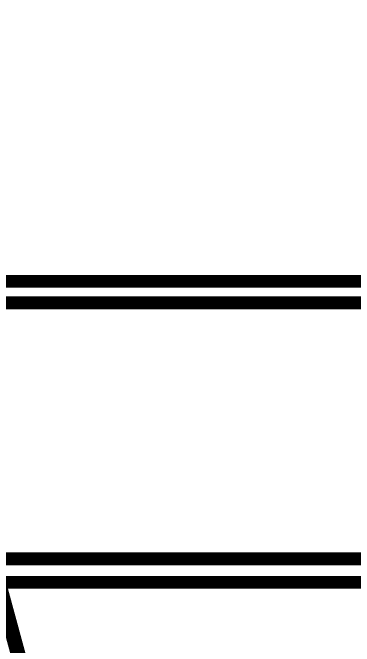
# Model space of a CAD drawing. Extents: x 0.1 to 11.6, y 0.3 to 16.2.
# Drawn here: x 8.7385 to 9.0053, y 13.0567 to 13.5516 of the extents above; entities that cross this region are included whole.
import ezdxf

# ---------------------------------------------------------------- set-up
doc = ezdxf.new("R2010")
doc.units = 0
doc.header["$MEASUREMENT"] = 0

msp = doc.modelspace()

# ---------------------------------------------------------------- linework, layer by layer
at = {"color": 0}
for points, const_width in [([(8.56168, 13.5483), (8.61501, 13.5117), (8.97835, 12.1733)], 0.006667), ([(8.98167, 12.1733), (8.61833, 13.5117), (8.61664, 13.5133), (8.98167, 12.175), (8.93668, 12.1883)], 0.01), ([(8.97835, 12.1733), (8.61501, 13.5117)], 0.006667), ([(8.98167, 12.1717), (8.61664, 13.51), (8.61833, 13.51), (8.61833, 13.5117)], 0.006667), ([(8.97999, 12.1733), (8.61664, 13.5117)], 0.006667), ([(9.39165, 13.3417), (8.46669, 13.3417)], 0.006667), ([(9.16168, 13.3417), (8.66499, 13.3417)], 0.01), ([(8.66997, 13.325), (9.16168, 13.325)], 0.01), ([(8.46669, 13.325), (9.39165, 13.325)], 0.006667), ([(9.16168, 13.125), (8.72331, 13.125)], 0.01), ([(9.59332, 13.1233), (8.41168, 13.1233)], 0.006667), ([(8.41168, 13.1067), (9.59332, 13.1067)], 0.006667), ([(8.72835, 13.1067), (9.16168, 13.1067)], 0.01)]:
    msp.add_lwpolyline(points, dxfattribs=dict(at, const_width=const_width))

doc.saveas('drawing.dxf')
